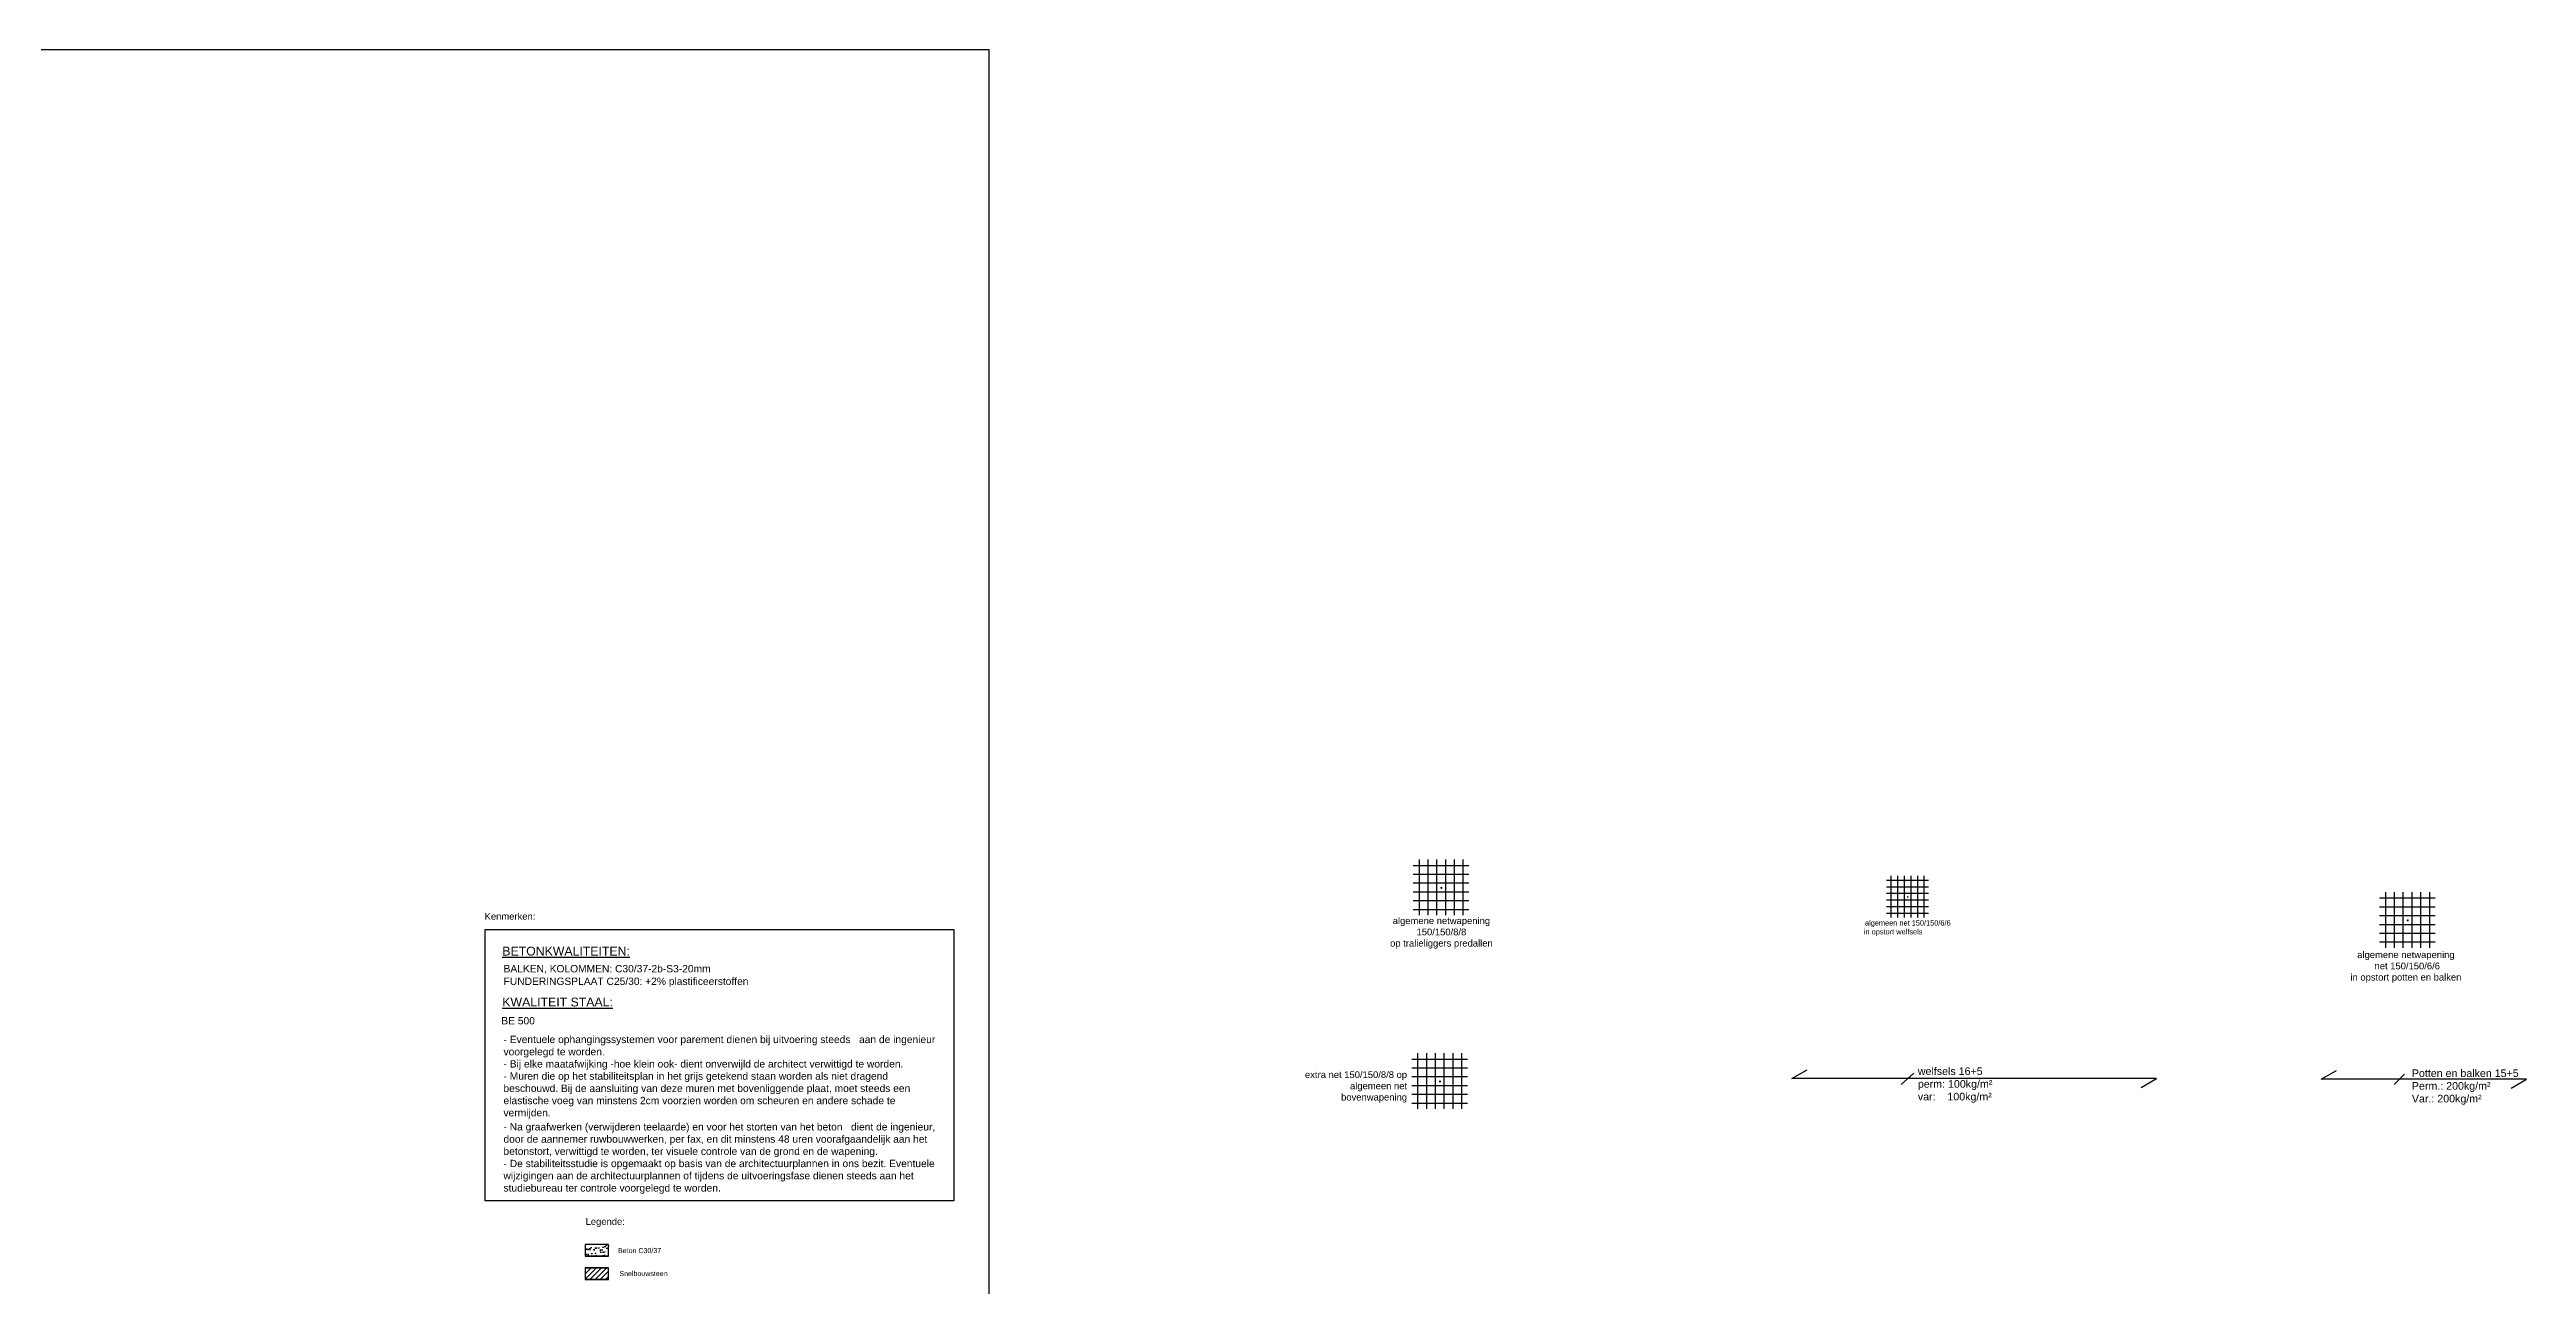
# Model space of a CAD drawing. Header units: centimetres. Extents: x 1985 to 17567, y -92 to 5040.
# Drawn here: x 13341 to 17567, y 2932 to 5040 of the extents above; entities that cross this region are included whole.
import ezdxf

# ---------------------------------------------------------------- set-up
doc = ezdxf.new("R2010")
doc.units = ezdxf.units.CM
doc.linetypes.add('HIDDEN', pattern=[4, 2, -2])
doc.layers.get('0').update_dxf_attribs({"color": 1})
for name, color, linetype in [('ALG4', 4, 'Continuous'), ('bladkader', 255, 'Continuous'), ('platen - houten roostering', 4, 'Continuous'), ('tekst', 2, 'Continuous')]:
    doc.layers.add(name, color=color, linetype=linetype)
doc.layers.add('stabilisé', color=2, linetype='Continuous', lineweight=40)
doc.styles.add('ARIAL', font='arial.ttf')
doc.styles.get("Standard").update_dxf_attribs({"font": 'arial.ttf', "height": 11.5})
doc.styles.add('voorplaat', font='isocp.shx', dxfattribs={"height": 17})

# ---------------------------------------------------------------- blocks, each defined once
blk = doc.blocks.new('no')
at = {"layer": 'ALG4', "linetype": 'Continuous'}
for p, q in [((-38.2, 48.3), (-38.2, -46.7)), ((-23.2, 48.3), (-23.2, -46.7)), ((-8.2, 48.3), (-8.2, -46.7)), ((6.8, 48.3), (6.8, -46.7)), ((21.8, 48.3), (21.8, -46.7)), ((36.8, 48.3), (36.8, -46.7)), ((-48.2, 38.3), (46.8, 38.3)), ((-48.2, 23.3), (46.8, 23.3)), ((-48.2, 8.3), (46.8, 8.3)), ((-48.2, -6.7), (46.8, -6.7)), ((-48.2, -21.7), (46.8, -21.7)), ((-48.2, -36.7), (46.8, -36.7))]:
    blk.add_line(p, q, dxfattribs=at)
at = {"layer": 'ALG4', "const_width": 1.75}
blk.add_lwpolyline([(0.9, 0, 1), (-0.9, 0, 1)], format="xyb", close=True, dxfattribs=at)
blk = doc.blocks.new('A$C5F6065F5')
blk.add_blockref('no', (0, 0))
at = {"layer": 'tekst', "insert": (0, -50.3), "char_height": 11.5, "width": 201.02, "attachment_point": 2, "style": 'ARIAL'}
blk.add_mtext('algemene netwapening\\P150/150/8/8\\Pop tralieliggers predallen', dxfattribs=at)
blk = doc.blocks.new('A$C7B9932E1')
blk.add_blockref('no', (0, 0))
at = {"layer": 'tekst', "insert": (-23.2, -52.7), "char_height": 11.5, "width": 265.605, "attachment_point": 2}
blk.add_mtext('{\\W8.98844; }algemene netwapening \\P{\\W8.98844; } net 150/150/6/6 \\P{\\W8.98844; }in opstort potten en balken', dxfattribs=at)

msp = doc.modelspace()

# ---------------------------------------------------------------- hatches: boundary and pattern name
h = msp.add_hatch()
h.set_pattern_fill('AR-CONC', color=256, scale=2.5, style=0)
h.set_pattern_definition([(50, (29115.822, -10295.475), (17.931505, -1.568803), [1.875, -20.625]), (355, (29115.822, -10295.475), (-3.468783, 18.804803), [1.5, -16.5]), (100.4514, (29117.316, -10295.606), (14.462735, 17.235989), [1.593505, -17.528553]), (46.1842, (29115.822, -10290.475), (26.681026, -4.137975), [2.8125, -30.9375]), (96.6356, (29118.045, -10290.82), (23.366568, 24.352947), [2.390257, -26.292825]), (351.1842, (29115.822, -10290.475), (23.36655, 24.352965), [2.25, -24.75]), (21, (29118.322, -10291.725), (14.922676, -10.065472), [1.875, -20.625]), (326, (29118.322, -10291.725), (6.082883, 18.128751), [1.5, -16.5]), (71.4514, (29119.565, -10292.564), (21.005566, 8.063262), [1.593505, -17.528553]), (37.5, (29115.822, -10295.475), (0.3039964, 8.3223463), [0, -16.3, 0, -16.75, 0, -16.5625]), (7.5, (29115.822, -10295.475), (6.5767384, 9.8602928), [0, -9.55, 0, -15.925, 0, -6.3125]), (327.5, (29110.247, -10295.475), (13.345561, -0.5638718), [0, -6.25, 0, -19.5, 0, -25.875]), (317.5, (29107.747, -10295.475), (14.579654, 2.5026246), [0, -8.125, 0, -12.95, 0, -18.375])])
h.paths.add_polyline_path([(14294.9, 3001.5), (14254.9, 3001.5), (14254.9, 2981.5), (14294.9, 2981.5)])
h = msp.add_hatch()
h.set_pattern_fill('ANSI31', color=256, scale=50, style=0)
h.set_pattern_definition([(45, (29115.822, -10295.475), (-4.4194174, 4.4194174), [])])
h.paths.add_polyline_path([(14294.9, 2941.5), (14294.9, 2961.5), (14254.9, 2961.5), (14254.9, 2941.5)])

# ---------------------------------------------------------------- linework, layer by layer
for p, q in [((16522.1, 3293.5), (16500.3, 3274.3)), ((14294.9, 3001.5), (14254.9, 3001.5)), ((14254.9, 3001.5), (14254.9, 2981.5)), ((14294.9, 2981.5), (14294.9, 3001.5)), ((14254.9, 2981.5), (14294.9, 2981.5)), ((14294.9, 2981.5), (14254.9, 2981.5)), ((14254.9, 2961.5), (14294.9, 2961.5)), ((14294.9, 2961.5), (14254.9, 2961.5)), ((14254.9, 2961.5), (14254.9, 2941.5)), ((14294.9, 2941.5), (14294.9, 2961.5)), ((14254.9, 2941.5), (14294.9, 2941.5)), ((14294.9, 2941.5), (14254.9, 2941.5))]:
    msp.add_line(p, q)
at = {"color": 1}
msp.add_line((17341.5, 3274.3), (17359.2, 3292), dxfattribs=at)
msp.add_lwpolyline([(14084.5, 3538.9), (14884.1, 3538.9), (14884.1, 3075.7), (14084.5, 3075.7)], close=True)
for points in [[(15713.3, 3067.2, 0, 6, 0), (15713.3, 3087.1, 0, 0, 0), (15713.3, 3442.1, 6, 0, 0), (15713.3, 3460.2, 0, 0, 0)], [(16511.6, 3091.7, 0, 6, 0), (16511.6, 3111.5, 0, 0, 0), (16511.6, 3433.6, 6, 0, 0), (16511.6, 3451.7, 0, 0, 0)], [(17350.4, 3109.9, 0, 6, 0), (17350.4, 3129.8, 0, 0, 0), (17350.4, 3369.3, 6, 0, 0), (17350.4, 3387.4, 0, 0, 0)], [(15941.8, 3279.4, 0, 6, 0), (15921.9, 3279.4, 0, 0, 0), (15409.9, 3279.2, 6, 0, 0), (15391.8, 3279.2, 0, 0, 0)]]:
    msp.add_lwpolyline(points, format="xyseb", dxfattribs=at)
at = {"layer": 'bladkader'}
for p, q in [((3643.7, 5039.6), (14943.7, 5039.6)), ((14943.7, 5039.6), (14943.7, 740.7))]:
    msp.add_line(p, q, dxfattribs=at)
at = {"layer": 'platen - houten roostering', "linetype": 'ByBlock'}
for points in [[(16909.9, 3269.4), (16935.9, 3284.4), (16313.9, 3284.4), (16339.9, 3299.4)], [(17541.1, 3268.2), (17567.1, 3283.2), (17217.1, 3283.2), (17243.1, 3298.2)]]:
    msp.add_lwpolyline(points, dxfattribs=at)

# ---------------------------------------------------------------- block references
for name, p in [('A$C5F6065F5', (15715.8, 3609.7)), ('no', (15713.3, 3279.4))]:
    msp.add_blockref(name, p)
at = {"xscale": 0.75, "yscale": 0.75, "zscale": 0.75}
msp.add_blockref('no', (16511.5, 3594.2), dxfattribs=at)
at = {"layer": 'stabilisé'}
msp.add_blockref('A$C7B9932E1', (17364.6, 3554.1), dxfattribs=at)

# ---------------------------------------------------------------- texts
at = {"layer": 'tekst', "style": 'ARIAL'}
for s, height, p in [('Kenmerken:', 11.5, (14083.3, 3555.4)), ('%%uBETONKWALITEITEN:', 15, (14113.5, 3494.3)), ('%%uBETONKWALITEITEN:', 15, (14113.5, 3494.3)), ('BALKEN, KOLOMMEN: C30/37-2b-S3-20mm', 12.5, (14115.7, 3465.6)), ('FUNDERINGSPLAAT C25/30: +2%%% plastificeerstoffen', 12.5, (14115.7, 3444.1)), ('BE 500', 12.5, (14111.8, 3376.8)), ('%%uKWALITEIT STAAL:', 15, (14113.5, 3407.5)), ('Legende:', 11.5, (14255.6, 3034.8)), ('Beton C30/37', 8.625, (14310.9, 2986.7)), ('Snelbouwsteen', 8.625, (14313.2, 2947.5))]:
    msp.add_text(s, height=height, dxfattribs=at).set_placement(p)
at = {"layer": 'tekst', "insert": (16436.6, 3554.4), "char_height": 9, "width": 148.143, "attachment_point": 1}
msp.add_mtext('{\\W0.439252; }algemeen net 150/150/6/6\\Pin opstort welfsels', dxfattribs=at)
at = {"layer": 'tekst', "attachment_point": 1}
for s, insert, char_height, width, style in [('- Eventuele ophangingssystemen voor parement dienen bij uitvoering steeds   aan de ingenieur voorgelegd te worden. \\P- Bij elke maatafwijking -hoe klein ook- dient onverwijld de architect verwittigd te worden. \\P- Muren die op het stabiliteitsplan in het grijs getekend staan worden als niet dragend beschouwd. Bij de aansluiting van deze muren met bovenliggende plaat, moet steeds een elastische voeg van minstens 2cm voorzien worden om scheuren en andere schade te vermijden.', (14115.5, 3357.4), 12.5, 740.99, 'ARIAL'), ('{\\fArial|b0|i0|c0|p34;welfsels 16+5\\Pperm: 100kg/m²\\Pvar:    100kg/m²}', (16528.7, 3303.5), 13, 236.654, 'voorplaat'), ('{\\fArial|b0|i0|c0|p34;Potten en balken 15+5\\PPerm.: 200kg/m²\\PVar.: 200kg/m²}', (17371.6, 3300.1), 13, 270.179, 'voorplaat'), ('\\P- Na graafwerken (verwijderen teelaarde) en voor het storten van het beton   dient de ingenieur, door de aannemer ruwbouwwerken, per fax, en dit minstens 48 uren voorafgaandelijk aan het betonstort, verwittigd te worden, ter visuele controle van de grond en de wapening.\\P- De stabiliteitsstudie is opgemaakt op basis van de architectuurplannen in ons bezit. Eventuele wijzigingen aan de architectuurplannen of tijdens de uitvoeringsfase dienen steeds aan het studiebureau ter controle voorgelegd te worden.', (14115.5, 3229.2), 12.5, 772.459, 'ARIAL')]:
    msp.add_mtext(s, dxfattribs=dict(at, insert=insert, char_height=char_height, width=width, style=style))
at = {"layer": 'tekst', "linetype": 'HIDDEN', "insert": (15657.2, 3296.8), "char_height": 11.5, "width": 177.206, "attachment_point": 3}
msp.add_mtext('extra net 150/150/8/8 op algemeen net bovenwapening', dxfattribs=at)

doc.saveas('drawing.dxf')
